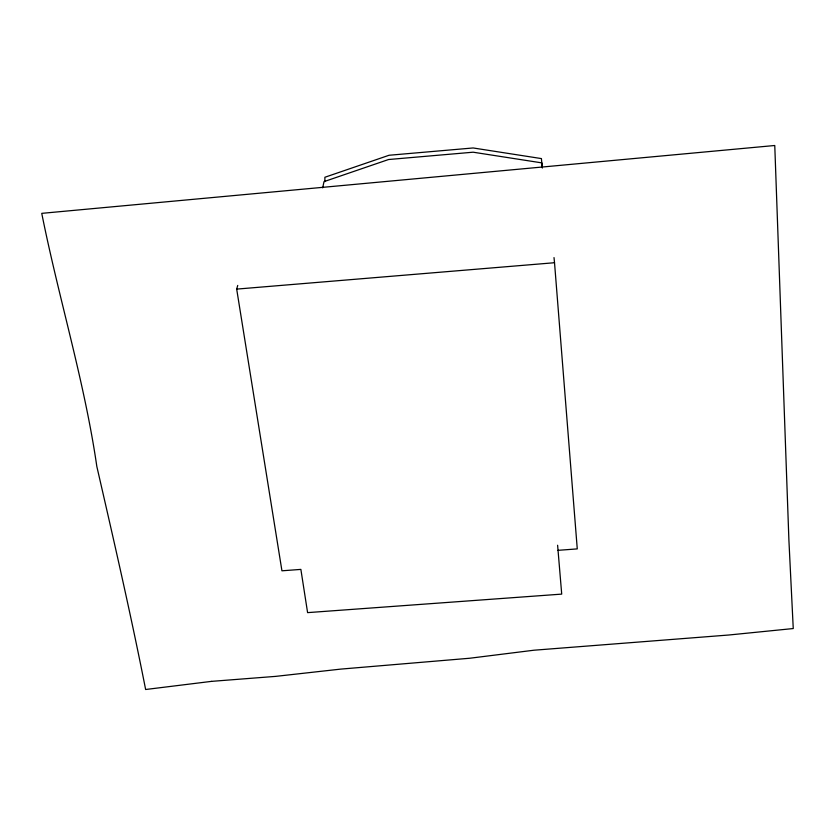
<?xml version="1.0" encoding="UTF-8"?>
<svg xmlns="http://www.w3.org/2000/svg" width="835" height="835" viewBox="0 0 835 835"><rect width="100%" height="100%" fill="white"/><g stroke="black" fill="none" stroke-linecap="round" stroke-linejoin="round"><path stroke-width="1.25" d="M322.707 187.865L323.99 181.633L388.546 159.527L473.121 152.2L541.842 162.877L542.343 168.044M557.613 545.245L561.715 594.113L307.593 612.629L300.871 569.397L281.938 570.806L236.681 289.108L237.735 285.424M236.681 289.108L554.523 262.722L577.267 548.898L558.01 550.328M324.867 181.623L324.888 177.26L389.068 155.258L473.121 147.962L541.424 158.587L542.124 166.833M554.012 257.587L554.523 262.722M211.516 681.37L145.634 689.501C130.918 614.79 113.863 540.631 96.818 466.41C84.377 380.802 58.669 298.043 41.75 213.353L774.765 145.499L788.898 540.026L793.25 628.546L728.84 635.007L533.982 650.215L469.719 658.241L340.659 669.117L275.696 676.371L211.516 681.37"/></g></svg>
